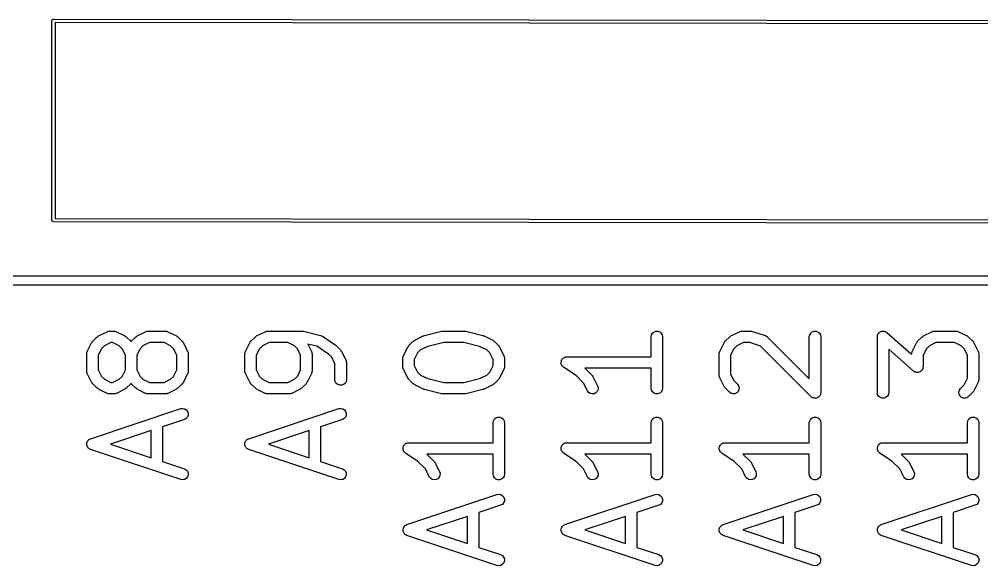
# Model space of a CAD drawing. Extents: x 98 to 199, y -139 to -72.
# Drawn here: x 169.46 to 184.92, y -136.24 to -127.47 of the extents above; entities that cross this region are included whole.
import ezdxf

# ---------------------------------------------------------------- set-up
doc = ezdxf.new("R2010")
doc.units = 0
doc.header["$MEASUREMENT"] = 0
doc.layers.add('BLACK', color=7, linetype='CONTINUOUS')

msp = doc.modelspace()

# ---------------------------------------------------------------- linework, layer by layer
at = {"layer": 'BLACK', "linetype": 'CONTINUOUS'}
for p, q in [((169.982, -127.484), (169.983, -127.482)), ((169.982, -127.486), (169.982, -127.484)), ((169.982, -127.489), (169.982, -127.486)), ((169.982, -127.491), (169.982, -127.489)), ((169.982, -127.489), (169.982, -127.489)), ((169.982, -127.495), (169.982, -127.491)), ((169.982, -130.692), (169.982, -127.495)), ((169.982, -127.495), (169.982, -127.495)), ((169.983, -127.482), (169.984, -127.48)), ((169.984, -127.48), (169.985, -127.478)), ((169.985, -127.478), (169.986, -127.476)), ((169.986, -127.476), (169.987, -127.474)), ((169.987, -127.474), (169.989, -127.473)), ((169.989, -127.473), (169.99, -127.471)), ((169.99, -127.471), (169.992, -127.47)), ((169.992, -127.47), (169.994, -127.469)), ((169.994, -127.469), (169.996, -127.468)), ((169.996, -127.468), (169.998, -127.467)), ((169.998, -127.467), (170, -127.467)), ((170, -127.467), (170.002, -127.466)), ((170.002, -127.466), (170.005, -127.466)), ((170.005, -127.466), (170.005, -127.466)), ((170.005, -127.466), (170.007, -127.466)), ((170.007, -127.466), (170.011, -127.466)), ((170.011, -127.466), (170.011, -127.466)), ((170.011, -127.466), (190.548, -127.496)), ((190.522, -127.546), (170.032, -127.516)), ((170.032, -127.516), (170.032, -130.666)), ((169.982, -130.695), (169.982, -130.692)), ((169.982, -130.697), (169.982, -130.695)), ((169.983, -130.699), (169.982, -130.697)), ((169.984, -130.701), (169.983, -130.699)), ((169.985, -130.703), (169.984, -130.701)), ((169.986, -130.705), (169.985, -130.703)), ((169.987, -130.707), (169.986, -130.705)), ((169.989, -130.709), (169.987, -130.707)), ((169.99, -130.71), (169.989, -130.709)), ((169.992, -130.711), (169.99, -130.71)), ((169.994, -130.713), (169.992, -130.711)), ((169.996, -130.714), (169.994, -130.713)), ((169.998, -130.715), (169.996, -130.714)), ((170, -130.715), (169.998, -130.715)), ((170.002, -130.716), (170, -130.715)), ((170.007, -130.716), (170.002, -130.716)), ((190.542, -130.746), (170.007, -130.716)), ((170.032, -130.666), (190.522, -130.696)), ((98.7333, -131.586), (195.783, -131.586)), ((195.793, -131.736), (98.7201, -131.736)), ((170.729, -132.551), (170.867, -132.482)), ((170.867, -132.482), (170.872, -132.48)), ((170.872, -132.48), (170.876, -132.478)), ((170.876, -132.478), (170.887, -132.476)), ((170.887, -132.476), (170.897, -132.473)), ((170.897, -132.473), (170.903, -132.473)), ((170.903, -132.473), (170.908, -132.472)), ((170.908, -132.472), (170.977, -132.472)), ((170.977, -132.472), (170.982, -132.473)), ((170.982, -132.473), (170.987, -132.473)), ((170.987, -132.473), (170.997, -132.476)), ((170.997, -132.476), (171.008, -132.478)), ((171.008, -132.478), (171.013, -132.48)), ((171.013, -132.48), (171.018, -132.482)), ((171.018, -132.482), (171.155, -132.551)), ((171.349, -132.551), (171.487, -132.482)), ((171.487, -132.482), (171.492, -132.48)), ((171.492, -132.48), (171.497, -132.478)), ((171.497, -132.478), (171.507, -132.476)), ((171.507, -132.476), (171.518, -132.473)), ((171.518, -132.473), (171.523, -132.473)), ((171.523, -132.473), (171.528, -132.472)), ((171.528, -132.472), (171.804, -132.472)), ((171.804, -132.472), (171.809, -132.473)), ((171.809, -132.473), (171.814, -132.473)), ((171.814, -132.473), (171.825, -132.476)), ((171.825, -132.476), (171.835, -132.478)), ((171.835, -132.478), (171.84, -132.48)), ((171.84, -132.48), (171.845, -132.482)), ((171.845, -132.482), (171.983, -132.551)), ((173.269, -132.551), (173.407, -132.482)), ((173.407, -132.482), (173.412, -132.48)), ((173.412, -132.48), (173.416, -132.478)), ((173.416, -132.478), (173.427, -132.476)), ((173.427, -132.476), (173.437, -132.473)), ((173.437, -132.473), (173.443, -132.473)), ((173.443, -132.473), (173.448, -132.472)), ((173.448, -132.472), (173.999, -132.472)), ((173.999, -132.472), (174.01, -132.474)), ((174.01, -132.474), (174.021, -132.475)), ((174.021, -132.475), (174.297, -132.544)), ((175.966, -132.544), (176.241, -132.475)), ((176.241, -132.475), (176.252, -132.474)), ((176.252, -132.474), (176.263, -132.472)), ((176.263, -132.472), (176.608, -132.472)), ((176.608, -132.472), (176.619, -132.474)), ((176.619, -132.474), (176.63, -132.475)), ((176.63, -132.475), (176.906, -132.544)), ((179.63, -132.505), (179.654, -132.484)), ((179.654, -132.484), (179.684, -132.473)), ((179.684, -132.473), (179.716, -132.473)), ((179.716, -132.473), (179.745, -132.484)), ((179.745, -132.484), (179.77, -132.505)), ((180.889, -132.551), (181.027, -132.482)), ((181.027, -132.482), (181.032, -132.48)), ((181.032, -132.48), (181.036, -132.478)), ((181.036, -132.478), (181.047, -132.476)), ((181.047, -132.476), (181.057, -132.473)), ((181.057, -132.473), (181.063, -132.473)), ((181.063, -132.473), (181.068, -132.472)), ((181.068, -132.472), (181.206, -132.472)), ((181.206, -132.472), (181.22, -132.475)), ((181.22, -132.475), (181.235, -132.477)), ((181.235, -132.477), (181.441, -132.546)), ((182.17, -132.505), (182.194, -132.484)), ((182.194, -132.484), (182.224, -132.473)), ((182.224, -132.473), (182.256, -132.473)), ((182.256, -132.473), (182.285, -132.484)), ((182.285, -132.484), (182.31, -132.505)), ((183.262, -132.505), (183.269, -132.499)), ((183.269, -132.499), (183.275, -132.492)), ((183.275, -132.492), (183.281, -132.489)), ((183.281, -132.489), (183.286, -132.484)), ((183.286, -132.484), (183.295, -132.481)), ((183.295, -132.481), (183.302, -132.477)), ((183.302, -132.477), (183.309, -132.476)), ((183.309, -132.476), (183.316, -132.473)), ((183.316, -132.473), (183.325, -132.473)), ((183.325, -132.473), (183.334, -132.472)), ((183.334, -132.472), (183.341, -132.473)), ((183.341, -132.473), (183.348, -132.473)), ((183.348, -132.473), (183.356, -132.476)), ((183.356, -132.476), (183.365, -132.478)), ((183.365, -132.478), (183.371, -132.482)), ((183.371, -132.482), (183.378, -132.484)), ((183.378, -132.484), (183.385, -132.49)), ((183.385, -132.49), (183.392, -132.495)), ((183.392, -132.495), (183.792, -132.845)), ((183.98, -132.551), (184.118, -132.482)), ((184.118, -132.482), (184.123, -132.48)), ((184.123, -132.48), (184.128, -132.478)), ((184.128, -132.478), (184.139, -132.476)), ((184.139, -132.476), (184.149, -132.473)), ((184.149, -132.473), (184.154, -132.473)), ((184.154, -132.473), (184.159, -132.472)), ((184.159, -132.472), (184.504, -132.472)), ((184.504, -132.472), (184.509, -132.473)), ((184.509, -132.473), (184.514, -132.473)), ((184.514, -132.473), (184.525, -132.476)), ((184.525, -132.476), (184.535, -132.478)), ((184.535, -132.478), (184.54, -132.48)), ((184.54, -132.48), (184.545, -132.482)), ((184.545, -132.482), (184.683, -132.551)), ((170.619, -132.66), (170.628, -132.649)), ((170.628, -132.649), (170.636, -132.637)), ((170.636, -132.637), (170.705, -132.568)), ((170.705, -132.568), (170.717, -132.559)), ((170.717, -132.559), (170.729, -132.551)), ((170.929, -132.655), (170.824, -132.708)), ((170.955, -132.655), (170.929, -132.655)), ((171.06, -132.708), (170.955, -132.655)), ((171.155, -132.551), (171.167, -132.559)), ((171.167, -132.559), (171.179, -132.568)), ((171.179, -132.568), (171.248, -132.637)), ((171.248, -132.637), (171.252, -132.643)), ((171.252, -132.643), (171.257, -132.637)), ((171.257, -132.637), (171.326, -132.568)), ((171.326, -132.568), (171.338, -132.559)), ((171.338, -132.559), (171.349, -132.551)), ((171.55, -132.655), (171.444, -132.708)), ((171.782, -132.655), (171.55, -132.655)), ((171.888, -132.708), (171.782, -132.655)), ((171.983, -132.551), (171.995, -132.559)), ((171.995, -132.559), (172.007, -132.568)), ((172.007, -132.568), (172.075, -132.637)), ((172.075, -132.637), (172.084, -132.649)), ((172.084, -132.649), (172.093, -132.66)), ((173.159, -132.66), (173.168, -132.649)), ((173.168, -132.649), (173.176, -132.637)), ((173.176, -132.637), (173.245, -132.568)), ((173.245, -132.568), (173.257, -132.559)), ((173.257, -132.559), (173.269, -132.551)), ((173.469, -132.655), (173.364, -132.708)), ((173.771, -132.655), (173.469, -132.655)), ((173.876, -132.708), (173.771, -132.655)), ((174.297, -132.544), (174.311, -132.55)), ((174.311, -132.55), (174.326, -132.556)), ((174.326, -132.556), (174.533, -132.694)), ((175.716, -132.706), (175.785, -132.637)), ((175.785, -132.637), (175.797, -132.628)), ((175.797, -132.628), (175.809, -132.62)), ((175.809, -132.62), (175.947, -132.551)), ((175.947, -132.551), (175.956, -132.548)), ((175.956, -132.548), (175.966, -132.544)), ((176.275, -132.655), (176.02, -132.719)), ((176.597, -132.655), (176.275, -132.655)), ((176.852, -132.719), (176.597, -132.655)), ((176.906, -132.544), (176.915, -132.548)), ((176.915, -132.548), (176.925, -132.551)), ((176.925, -132.551), (177.063, -132.62)), ((177.063, -132.62), (177.075, -132.628)), ((177.075, -132.628), (177.087, -132.637)), ((177.087, -132.637), (177.155, -132.706)), ((179.608, -132.563), (179.614, -132.532)), ((179.608, -132.886), (179.608, -132.563)), ((179.614, -132.532), (179.63, -132.505)), ((179.77, -132.505), (179.786, -132.532)), ((179.786, -132.532), (179.791, -132.563)), ((179.791, -132.563), (179.791, -133.391)), ((180.779, -132.66), (180.788, -132.649)), ((180.788, -132.649), (180.796, -132.637)), ((180.796, -132.637), (180.865, -132.568)), ((180.865, -132.568), (180.877, -132.559)), ((180.877, -132.559), (180.889, -132.551)), ((181.089, -132.655), (180.984, -132.708)), ((181.191, -132.655), (181.089, -132.655)), ((181.363, -132.712), (181.191, -132.655)), ((181.441, -132.546), (181.446, -132.548)), ((181.446, -132.548), (181.451, -132.55)), ((181.451, -132.55), (181.46, -132.556)), ((181.46, -132.556), (181.469, -132.561)), ((181.469, -132.561), (181.473, -132.565)), ((181.473, -132.565), (181.477, -132.568)), ((181.477, -132.568), (182.148, -133.239)), ((182.148, -132.563), (182.154, -132.532)), ((182.148, -133.239), (182.148, -132.563)), ((182.154, -132.532), (182.17, -132.505)), ((182.31, -132.505), (182.326, -132.532)), ((182.326, -132.532), (182.331, -132.563)), ((182.331, -132.563), (182.331, -133.46)), ((183.241, -132.563), (183.242, -132.555)), ((183.241, -133.46), (183.241, -132.563)), ((183.242, -132.546), (183.245, -132.539)), ((183.242, -132.555), (183.242, -132.546)), ((183.245, -132.539), (183.246, -132.532)), ((183.246, -132.532), (183.25, -132.524)), ((183.25, -132.524), (183.254, -132.516)), ((183.254, -132.516), (183.258, -132.511)), ((183.258, -132.511), (183.262, -132.505)), ((183.871, -132.66), (183.879, -132.649)), ((183.879, -132.649), (183.888, -132.637)), ((183.888, -132.637), (183.957, -132.568)), ((183.957, -132.568), (183.969, -132.559)), ((183.969, -132.559), (183.98, -132.551)), ((184.181, -132.655), (184.076, -132.708)), ((184.482, -132.655), (184.181, -132.655)), ((184.588, -132.708), (184.482, -132.655)), ((184.683, -132.551), (184.695, -132.559)), ((184.695, -132.559), (184.707, -132.568)), ((184.707, -132.568), (184.775, -132.637)), ((184.775, -132.637), (184.784, -132.649)), ((184.784, -132.649), (184.793, -132.66)), ((170.544, -132.818), (170.546, -132.808)), ((170.546, -132.808), (170.549, -132.803)), ((170.549, -132.803), (170.55, -132.798)), ((170.55, -132.798), (170.619, -132.66)), ((170.776, -132.755), (170.723, -132.861)), ((170.824, -132.708), (170.776, -132.755)), ((171.108, -132.755), (171.06, -132.708)), ((171.161, -132.861), (171.108, -132.755)), ((171.397, -132.755), (171.344, -132.861)), ((171.444, -132.708), (171.397, -132.755)), ((171.936, -132.755), (171.888, -132.708)), ((171.988, -132.861), (171.936, -132.755)), ((172.093, -132.66), (172.162, -132.798)), ((172.162, -132.798), (172.163, -132.803)), ((172.163, -132.803), (172.166, -132.808)), ((172.166, -132.808), (172.168, -132.818)), ((173.084, -132.818), (173.086, -132.808)), ((173.086, -132.808), (173.089, -132.803)), ((173.089, -132.803), (173.09, -132.798)), ((173.09, -132.798), (173.159, -132.66)), ((173.316, -132.755), (173.263, -132.861)), ((173.364, -132.708), (173.316, -132.755)), ((173.924, -132.755), (173.876, -132.708)), ((173.977, -132.861), (173.924, -132.755)), ((174.237, -132.717), (174.091, -132.681)), ((174.091, -132.681), (174.15, -132.798)), ((174.15, -132.798), (174.152, -132.803)), ((174.152, -132.803), (174.154, -132.808)), ((174.154, -132.808), (174.156, -132.818)), ((174.424, -132.841), (174.237, -132.717)), ((174.533, -132.694), (174.539, -132.7)), ((174.539, -132.7), (174.547, -132.706)), ((174.547, -132.706), (174.615, -132.775)), ((174.615, -132.775), (174.624, -132.787)), ((174.624, -132.787), (174.633, -132.798)), ((174.633, -132.798), (174.702, -132.936)), ((175.63, -132.867), (175.699, -132.729)), ((175.699, -132.729), (175.708, -132.718)), ((175.708, -132.718), (175.716, -132.706)), ((175.904, -132.776), (175.856, -132.824)), ((176.02, -132.719), (175.904, -132.776)), ((176.968, -132.776), (176.852, -132.719)), ((177.016, -132.824), (176.968, -132.776)), ((177.155, -132.706), (177.164, -132.718)), ((177.164, -132.718), (177.173, -132.729)), ((177.173, -132.729), (177.242, -132.867)), ((180.704, -132.818), (180.706, -132.808)), ((180.706, -132.808), (180.709, -132.803)), ((180.709, -132.803), (180.71, -132.798)), ((180.71, -132.798), (180.779, -132.66)), ((180.936, -132.755), (180.883, -132.861)), ((180.984, -132.708), (180.936, -132.755)), ((182.175, -133.524), (181.363, -132.712)), ((183.823, -133.115), (183.423, -132.765)), ((183.423, -132.765), (183.423, -133.46)), ((183.796, -132.818), (183.798, -132.808)), ((183.798, -132.808), (183.8, -132.803)), ((183.8, -132.803), (183.802, -132.798)), ((183.802, -132.798), (183.871, -132.66)), ((184.028, -132.755), (183.975, -132.861)), ((184.076, -132.708), (184.028, -132.755)), ((184.636, -132.755), (184.588, -132.708)), ((184.688, -132.861), (184.636, -132.755)), ((184.793, -132.66), (184.862, -132.798)), ((184.862, -132.798), (184.863, -132.803)), ((184.863, -132.803), (184.866, -132.808)), ((184.866, -132.808), (184.868, -132.818)), ((170.541, -132.829), (170.544, -132.818)), ((170.541, -132.834), (170.541, -132.829)), ((170.541, -132.839), (170.541, -132.834)), ((170.541, -133.115), (170.541, -132.839)), ((170.723, -132.861), (170.723, -133.093)), ((171.161, -133.093), (171.161, -132.861)), ((171.344, -132.861), (171.344, -133.093)), ((171.988, -133.093), (171.988, -132.861)), ((172.168, -132.818), (172.171, -132.829)), ((172.171, -132.829), (172.17, -132.834)), ((172.17, -132.834), (172.171, -132.839)), ((172.171, -132.839), (172.171, -133.115)), ((173.081, -132.829), (173.084, -132.818)), ((173.081, -132.834), (173.081, -132.829)), ((173.081, -132.839), (173.081, -132.834)), ((173.081, -133.115), (173.081, -132.839)), ((173.263, -132.861), (173.263, -133.093)), ((173.977, -133.093), (173.977, -132.861)), ((174.156, -132.818), (174.159, -132.829)), ((174.159, -132.829), (174.159, -132.834)), ((174.159, -132.834), (174.16, -132.839)), ((174.16, -132.839), (174.16, -133.115)), ((174.476, -132.893), (174.424, -132.841)), ((174.528, -132.999), (174.476, -132.893)), ((174.702, -132.936), (174.703, -132.941)), ((174.703, -132.941), (174.706, -132.946)), ((174.706, -132.946), (174.708, -132.956)), ((174.708, -132.956), (174.711, -132.967)), ((174.711, -132.967), (174.71, -132.972)), ((175.621, -132.898), (175.624, -132.887)), ((175.621, -132.903), (175.621, -132.898)), ((175.621, -132.908), (175.621, -132.903)), ((175.621, -133.046), (175.621, -132.908)), ((175.624, -132.887), (175.626, -132.877)), ((175.626, -132.877), (175.629, -132.872)), ((175.629, -132.872), (175.63, -132.867)), ((175.856, -132.824), (175.803, -132.93)), ((175.803, -132.93), (175.803, -133.024)), ((177.068, -132.93), (177.016, -132.824)), ((177.068, -133.024), (177.068, -132.93)), ((177.242, -132.867), (177.243, -132.872)), ((177.243, -132.872), (177.246, -132.877)), ((177.246, -132.877), (177.248, -132.887)), ((177.248, -132.887), (177.251, -132.898)), ((177.251, -132.898), (177.25, -132.903)), ((177.25, -132.903), (177.251, -132.908)), ((177.251, -132.908), (177.251, -133.046)), ((178.161, -132.971), (178.162, -132.966)), ((178.162, -132.961), (178.166, -132.951)), ((178.162, -132.966), (178.162, -132.961)), ((178.166, -132.951), (178.168, -132.94)), ((178.168, -132.94), (178.171, -132.936)), ((178.171, -132.936), (178.173, -132.931)), ((178.173, -132.931), (178.18, -132.923)), ((178.18, -132.923), (178.186, -132.914)), ((178.186, -132.914), (178.19, -132.911)), ((178.19, -132.911), (178.193, -132.907)), ((178.193, -132.907), (178.203, -132.902)), ((178.203, -132.902), (178.211, -132.895)), ((178.211, -132.895), (178.216, -132.894)), ((178.216, -132.894), (178.221, -132.891)), ((178.221, -132.891), (178.231, -132.889)), ((178.231, -132.889), (178.242, -132.886)), ((178.242, -132.886), (178.247, -132.887)), ((178.247, -132.887), (178.252, -132.886)), ((178.252, -132.886), (179.608, -132.886)), ((180.701, -132.829), (180.704, -132.818)), ((180.701, -132.834), (180.701, -132.829)), ((180.701, -132.839), (180.701, -132.834)), ((180.701, -133.184), (180.701, -132.839)), ((180.883, -132.861), (180.883, -133.162)), ((183.792, -132.839), (183.793, -132.834)), ((183.792, -132.845), (183.792, -132.839)), ((183.793, -132.829), (183.796, -132.818)), ((183.793, -132.834), (183.793, -132.829)), ((183.975, -132.861), (183.975, -133.046)), ((184.688, -133.231), (184.688, -132.861)), ((184.868, -132.818), (184.871, -132.829)), ((184.871, -132.829), (184.87, -132.834)), ((184.87, -132.834), (184.871, -132.839)), ((184.871, -132.839), (184.871, -133.253)), ((170.541, -133.12), (170.541, -133.115)), ((170.541, -133.125), (170.541, -133.12)), ((170.723, -133.093), (170.776, -133.199)), ((171.108, -133.199), (171.161, -133.093)), ((171.344, -133.093), (171.397, -133.199)), ((171.936, -133.199), (171.988, -133.093)), ((172.171, -133.115), (172.17, -133.12)), ((172.17, -133.12), (172.171, -133.125)), ((173.081, -133.12), (173.081, -133.115)), ((173.081, -133.125), (173.081, -133.12)), ((173.263, -133.093), (173.316, -133.199)), ((173.924, -133.199), (173.977, -133.093)), ((174.16, -133.115), (174.159, -133.12)), ((174.159, -133.12), (174.159, -133.125)), ((174.528, -133.253), (174.528, -132.999)), ((174.71, -132.972), (174.711, -132.977)), ((174.711, -132.977), (174.711, -133.253)), ((175.621, -133.051), (175.621, -133.046)), ((175.621, -133.056), (175.621, -133.051)), ((175.624, -133.067), (175.621, -133.056)), ((175.626, -133.077), (175.624, -133.067)), ((175.629, -133.082), (175.626, -133.077)), ((175.63, -133.087), (175.629, -133.082)), ((175.699, -133.225), (175.63, -133.087)), ((175.803, -133.024), (175.856, -133.13)), ((177.016, -133.13), (177.068, -133.024)), ((177.242, -133.087), (177.173, -133.225)), ((177.243, -133.082), (177.242, -133.087)), ((177.246, -133.077), (177.243, -133.082)), ((177.248, -133.067), (177.246, -133.077)), ((177.251, -133.056), (177.248, -133.067)), ((177.251, -133.046), (177.25, -133.051)), ((177.25, -133.051), (177.251, -133.056)), ((178.162, -132.982), (178.161, -132.971)), ((178.162, -132.993), (178.162, -132.982)), ((178.164, -132.998), (178.162, -132.993)), ((178.164, -133.003), (178.164, -132.998)), ((178.169, -133.013), (178.164, -133.003)), ((178.173, -133.023), (178.169, -133.013)), ((178.176, -133.027), (178.173, -133.023)), ((178.178, -133.031), (178.176, -133.027)), ((178.186, -133.039), (178.178, -133.031)), ((178.193, -133.047), (178.186, -133.039)), ((178.198, -133.05), (178.193, -133.047)), ((178.201, -133.053), (178.198, -133.05)), ((178.401, -133.186), (178.201, -133.053)), ((179.608, -133.069), (178.542, -133.069)), ((178.542, -133.069), (178.661, -133.188)), ((179.608, -133.391), (179.608, -133.069)), ((183.831, -133.119), (183.823, -133.115)), ((183.838, -133.125), (183.831, -133.119)), ((183.935, -133.121), (183.929, -133.125)), ((183.941, -133.117), (183.935, -133.121)), ((183.947, -133.111), (183.941, -133.117)), ((183.954, -133.105), (183.947, -133.111)), ((183.957, -133.099), (183.954, -133.105)), ((183.962, -133.093), (183.957, -133.099)), ((183.965, -133.085), (183.962, -133.093)), ((183.969, -133.077), (183.965, -133.085)), ((183.971, -133.07), (183.969, -133.077)), ((183.973, -133.064), (183.971, -133.07)), ((183.975, -133.046), (183.973, -133.055)), ((183.973, -133.055), (183.973, -133.064)), ((170.544, -133.136), (170.541, -133.125)), ((170.546, -133.146), (170.544, -133.136)), ((170.549, -133.151), (170.546, -133.146)), ((170.55, -133.156), (170.549, -133.151)), ((170.619, -133.294), (170.55, -133.156)), ((170.776, -133.199), (170.824, -133.247)), ((170.824, -133.247), (170.929, -133.299)), ((170.955, -133.299), (171.06, -133.247)), ((171.06, -133.247), (171.108, -133.199)), ((171.397, -133.199), (171.444, -133.247)), ((171.444, -133.247), (171.55, -133.299)), ((171.782, -133.299), (171.888, -133.247)), ((171.888, -133.247), (171.936, -133.199)), ((172.162, -133.156), (172.093, -133.294)), ((172.163, -133.151), (172.162, -133.156)), ((172.166, -133.146), (172.163, -133.151)), ((172.168, -133.136), (172.166, -133.146)), ((172.171, -133.125), (172.168, -133.136)), ((173.084, -133.136), (173.081, -133.125)), ((173.086, -133.146), (173.084, -133.136)), ((173.089, -133.151), (173.086, -133.146)), ((173.09, -133.156), (173.089, -133.151)), ((173.159, -133.294), (173.09, -133.156)), ((173.316, -133.199), (173.364, -133.247)), ((173.364, -133.247), (173.469, -133.299)), ((173.771, -133.299), (173.876, -133.247)), ((173.876, -133.247), (173.924, -133.199)), ((174.15, -133.156), (174.081, -133.294)), ((174.152, -133.151), (174.15, -133.156)), ((174.154, -133.146), (174.152, -133.151)), ((174.156, -133.136), (174.154, -133.146)), ((174.159, -133.125), (174.156, -133.136)), ((174.534, -133.284), (174.528, -133.253)), ((174.711, -133.253), (174.706, -133.284)), ((175.708, -133.237), (175.699, -133.225)), ((175.716, -133.249), (175.708, -133.237)), ((175.785, -133.318), (175.716, -133.249)), ((175.856, -133.13), (175.904, -133.178)), ((175.904, -133.178), (176.02, -133.236)), ((176.02, -133.236), (176.275, -133.299)), ((176.597, -133.299), (176.852, -133.236)), ((176.852, -133.236), (176.968, -133.178)), ((176.968, -133.178), (177.016, -133.13)), ((177.155, -133.249), (177.087, -133.318)), ((177.164, -133.237), (177.155, -133.249)), ((177.173, -133.225), (177.164, -133.237)), ((178.522, -133.307), (178.401, -133.186)), ((178.661, -133.188), (178.67, -133.2)), ((178.67, -133.2), (178.678, -133.212)), ((178.678, -133.212), (178.747, -133.35)), ((180.701, -133.189), (180.701, -133.184)), ((180.701, -133.194), (180.701, -133.189)), ((180.704, -133.205), (180.701, -133.194)), ((180.706, -133.215), (180.704, -133.205)), ((180.709, -133.22), (180.706, -133.215)), ((180.71, -133.225), (180.709, -133.22)), ((180.779, -133.363), (180.71, -133.225)), ((180.883, -133.162), (180.936, -133.268)), ((180.936, -133.268), (180.994, -133.326)), ((183.844, -133.128), (183.838, -133.125)), ((183.85, -133.131), (183.844, -133.128)), ((183.859, -133.133), (183.85, -133.131)), ((183.868, -133.136), (183.859, -133.133)), ((183.875, -133.136), (183.868, -133.136)), ((183.882, -133.137), (183.875, -133.136)), ((183.89, -133.136), (183.882, -133.137)), ((183.899, -133.136), (183.89, -133.136)), ((183.906, -133.134), (183.899, -133.136)), ((183.913, -133.133), (183.906, -133.134)), ((183.921, -133.128), (183.913, -133.133)), ((183.929, -133.125), (183.921, -133.128)), ((184.636, -133.337), (184.688, -133.231)), ((184.868, -133.274), (184.866, -133.284)), ((184.871, -133.263), (184.868, -133.274)), ((184.871, -133.253), (184.87, -133.258)), ((184.87, -133.258), (184.871, -133.263)), ((170.628, -133.306), (170.619, -133.294)), ((170.636, -133.318), (170.628, -133.306)), ((170.705, -133.386), (170.636, -133.318)), ((170.717, -133.395), (170.705, -133.386)), ((170.729, -133.404), (170.717, -133.395)), ((170.867, -133.473), (170.729, -133.404)), ((170.929, -133.299), (170.955, -133.299)), ((171.155, -133.404), (171.018, -133.473)), ((171.167, -133.395), (171.155, -133.404)), ((171.179, -133.386), (171.167, -133.395)), ((171.248, -133.318), (171.179, -133.386)), ((171.252, -133.311), (171.248, -133.318)), ((171.257, -133.318), (171.252, -133.311)), ((171.326, -133.386), (171.257, -133.318)), ((171.338, -133.395), (171.326, -133.386)), ((171.349, -133.404), (171.338, -133.395)), ((171.487, -133.473), (171.349, -133.404)), ((171.55, -133.299), (171.782, -133.299)), ((171.983, -133.404), (171.845, -133.473)), ((171.995, -133.395), (171.983, -133.404)), ((172.007, -133.386), (171.995, -133.395)), ((172.075, -133.318), (172.007, -133.386)), ((172.084, -133.306), (172.075, -133.318)), ((172.093, -133.294), (172.084, -133.306)), ((173.168, -133.306), (173.159, -133.294)), ((173.176, -133.318), (173.168, -133.306)), ((173.245, -133.386), (173.176, -133.318)), ((173.257, -133.395), (173.245, -133.386)), ((173.269, -133.404), (173.257, -133.395)), ((173.407, -133.473), (173.269, -133.404)), ((173.469, -133.299), (173.771, -133.299)), ((173.971, -133.404), (173.833, -133.473)), ((173.983, -133.395), (173.971, -133.404)), ((173.995, -133.386), (173.983, -133.395)), ((174.064, -133.318), (173.995, -133.386)), ((174.072, -133.306), (174.064, -133.318)), ((174.081, -133.294), (174.072, -133.306)), ((174.55, -133.312), (174.534, -133.284)), ((174.574, -133.332), (174.55, -133.312)), ((174.604, -133.343), (174.574, -133.332)), ((174.636, -133.343), (174.604, -133.343)), ((174.665, -133.332), (174.636, -133.343)), ((174.69, -133.312), (174.665, -133.332)), ((174.706, -133.284), (174.69, -133.312)), ((175.797, -133.326), (175.785, -133.318)), ((175.809, -133.335), (175.797, -133.326)), ((175.947, -133.404), (175.809, -133.335)), ((175.956, -133.406), (175.947, -133.404)), ((175.966, -133.411), (175.956, -133.406)), ((176.241, -133.479), (175.966, -133.411)), ((176.275, -133.299), (176.597, -133.299)), ((176.906, -133.411), (176.63, -133.479)), ((176.915, -133.406), (176.906, -133.411)), ((176.925, -133.404), (176.915, -133.406)), ((177.063, -133.335), (176.925, -133.404)), ((177.075, -133.326), (177.063, -133.335)), ((177.087, -133.318), (177.075, -133.326)), ((178.584, -133.432), (178.522, -133.307)), ((178.755, -133.412), (178.742, -133.441)), ((178.747, -133.35), (178.756, -133.38)), ((178.756, -133.38), (178.755, -133.412)), ((179.614, -133.422), (179.608, -133.391)), ((179.63, -133.45), (179.614, -133.422)), ((179.786, -133.422), (179.77, -133.45)), ((179.791, -133.391), (179.786, -133.422)), ((180.788, -133.374), (180.779, -133.363)), ((180.796, -133.386), (180.788, -133.374)), ((180.865, -133.455), (180.796, -133.386)), ((180.994, -133.326), (181.013, -133.352)), ((181.018, -133.414), (181.005, -133.443)), ((181.013, -133.352), (181.021, -133.383)), ((181.021, -133.383), (181.018, -133.414)), ((184.551, -133.452), (184.559, -133.421)), ((184.559, -133.421), (184.577, -133.395)), ((184.577, -133.395), (184.636, -133.337)), ((184.862, -133.294), (184.793, -133.432)), ((184.863, -133.289), (184.862, -133.294)), ((184.866, -133.284), (184.863, -133.289)), ((170.872, -133.474), (170.867, -133.473)), ((170.876, -133.477), (170.872, -133.474)), ((170.887, -133.479), (170.876, -133.477)), ((170.897, -133.482), (170.887, -133.479)), ((170.903, -133.481), (170.897, -133.482)), ((170.908, -133.482), (170.903, -133.481)), ((170.977, -133.482), (170.908, -133.482)), ((170.982, -133.481), (170.977, -133.482)), ((170.987, -133.482), (170.982, -133.481)), ((170.997, -133.479), (170.987, -133.482)), ((171.008, -133.477), (170.997, -133.479)), ((171.013, -133.474), (171.008, -133.477)), ((171.018, -133.473), (171.013, -133.474)), ((171.492, -133.474), (171.487, -133.473)), ((171.497, -133.477), (171.492, -133.474)), ((171.507, -133.479), (171.497, -133.477)), ((171.518, -133.482), (171.507, -133.479)), ((171.523, -133.481), (171.518, -133.482)), ((171.528, -133.482), (171.523, -133.481)), ((171.804, -133.482), (171.528, -133.482)), ((171.809, -133.481), (171.804, -133.482)), ((171.814, -133.482), (171.809, -133.481)), ((171.825, -133.479), (171.814, -133.482)), ((171.835, -133.477), (171.825, -133.479)), ((171.84, -133.474), (171.835, -133.477)), ((171.845, -133.473), (171.84, -133.474)), ((173.412, -133.474), (173.407, -133.473)), ((173.416, -133.477), (173.412, -133.474)), ((173.427, -133.479), (173.416, -133.477)), ((173.437, -133.482), (173.427, -133.479)), ((173.443, -133.481), (173.437, -133.482)), ((173.448, -133.482), (173.443, -133.481)), ((173.792, -133.482), (173.448, -133.482)), ((173.798, -133.481), (173.792, -133.482)), ((173.803, -133.482), (173.798, -133.481)), ((173.813, -133.479), (173.803, -133.482)), ((173.824, -133.477), (173.813, -133.479)), ((173.828, -133.474), (173.824, -133.477)), ((173.833, -133.473), (173.828, -133.474)), ((176.252, -133.48), (176.241, -133.479)), ((176.263, -133.482), (176.252, -133.48)), ((176.608, -133.482), (176.263, -133.482)), ((176.619, -133.48), (176.608, -133.482)), ((176.63, -133.479), (176.619, -133.48)), ((178.603, -133.457), (178.584, -133.432)), ((178.629, -133.475), (178.603, -133.457)), ((178.66, -133.482), (178.629, -133.475)), ((178.692, -133.478), (178.66, -133.482)), ((178.72, -133.464), (178.692, -133.478)), ((178.742, -133.441), (178.72, -133.464)), ((179.654, -133.47), (179.63, -133.45)), ((179.684, -133.481), (179.654, -133.47)), ((179.716, -133.481), (179.684, -133.481)), ((179.745, -133.47), (179.716, -133.481)), ((179.77, -133.45), (179.745, -133.47)), ((180.891, -133.474), (180.865, -133.455)), ((180.922, -133.482), (180.891, -133.474)), ((180.954, -133.479), (180.922, -133.482)), ((180.982, -133.466), (180.954, -133.479)), ((181.005, -133.443), (180.982, -133.466)), ((182.185, -133.531), (182.175, -133.524)), ((182.194, -133.539), (182.185, -133.531)), ((182.198, -133.54), (182.194, -133.539)), ((182.201, -133.543), (182.198, -133.54)), ((182.213, -133.546), (182.201, -133.543)), ((182.224, -133.55), (182.213, -133.546)), ((182.228, -133.55), (182.224, -133.55)), ((182.232, -133.551), (182.228, -133.55)), ((182.244, -133.55), (182.232, -133.551)), ((182.256, -133.55), (182.244, -133.55)), ((182.259, -133.548), (182.256, -133.55)), ((182.263, -133.548), (182.259, -133.548)), ((182.274, -133.543), (182.263, -133.548)), ((182.285, -133.539), (182.274, -133.543)), ((182.289, -133.536), (182.285, -133.539)), ((182.292, -133.535), (182.289, -133.536)), ((182.301, -133.526), (182.292, -133.535)), ((182.31, -133.518), (182.301, -133.526)), ((182.312, -133.515), (182.31, -133.518)), ((182.315, -133.512), (182.312, -133.515)), ((182.32, -133.501), (182.315, -133.512)), ((182.326, -133.491), (182.32, -133.501)), ((182.328, -133.483), (182.326, -133.487)), ((182.326, -133.487), (182.326, -133.491)), ((182.329, -133.471), (182.328, -133.483)), ((182.331, -133.46), (182.329, -133.471)), ((183.246, -133.491), (183.241, -133.46)), ((183.262, -133.518), (183.246, -133.491)), ((183.286, -133.539), (183.262, -133.518)), ((183.316, -133.55), (183.286, -133.539)), ((183.348, -133.55), (183.316, -133.55)), ((183.378, -133.539), (183.348, -133.55)), ((183.402, -133.518), (183.378, -133.539)), ((183.418, -133.491), (183.402, -133.518)), ((183.423, -133.46), (183.418, -133.491)), ((184.554, -133.483), (184.551, -133.452)), ((184.567, -133.512), (184.554, -133.483)), ((184.589, -133.535), (184.567, -133.512)), ((184.618, -133.548), (184.589, -133.535)), ((184.65, -133.551), (184.618, -133.548)), ((184.681, -133.543), (184.65, -133.551)), ((184.707, -133.524), (184.681, -133.543)), ((184.775, -133.455), (184.707, -133.524)), ((184.784, -133.443), (184.775, -133.455)), ((184.793, -133.432), (184.784, -133.443)), ((170.603, -134.2), (172.051, -133.718)), ((172.051, -133.718), (172.082, -133.713)), ((172.082, -133.713), (172.113, -133.719)), ((172.113, -133.719), (172.14, -133.736)), ((172.14, -133.736), (172.16, -133.761)), ((173.143, -134.2), (174.591, -133.718)), ((174.591, -133.718), (174.622, -133.713)), ((174.622, -133.713), (174.653, -133.719)), ((174.653, -133.719), (174.68, -133.736)), ((174.68, -133.736), (174.7, -133.761)), ((172.109, -133.891), (171.758, -134.008)), ((172.137, -133.876), (172.109, -133.891)), ((172.158, -133.852), (172.137, -133.876)), ((172.169, -133.823), (172.158, -133.852)), ((172.16, -133.761), (172.17, -133.791)), ((172.17, -133.791), (172.169, -133.823)), ((174.649, -133.891), (174.298, -134.008)), ((174.677, -133.876), (174.649, -133.891)), ((174.698, -133.852), (174.677, -133.876)), ((174.709, -133.823), (174.698, -133.852)), ((174.7, -133.761), (174.71, -133.791)), ((174.71, -133.791), (174.709, -133.823)), ((177.074, -133.911), (177.09, -133.884)), ((177.09, -133.884), (177.114, -133.863)), ((177.114, -133.863), (177.144, -133.852)), ((177.144, -133.852), (177.176, -133.852)), ((177.176, -133.852), (177.205, -133.863)), ((177.205, -133.863), (177.23, -133.884)), ((177.23, -133.884), (177.246, -133.911)), ((179.614, -133.911), (179.63, -133.884)), ((179.63, -133.884), (179.654, -133.863)), ((179.654, -133.863), (179.684, -133.852)), ((179.684, -133.852), (179.716, -133.852)), ((179.716, -133.852), (179.745, -133.863)), ((179.745, -133.863), (179.77, -133.884)), ((179.77, -133.884), (179.786, -133.911)), ((182.154, -133.911), (182.17, -133.884)), ((182.17, -133.884), (182.194, -133.863)), ((182.194, -133.863), (182.224, -133.852)), ((182.224, -133.852), (182.256, -133.852)), ((182.256, -133.852), (182.285, -133.863)), ((182.285, -133.863), (182.31, -133.884)), ((182.31, -133.884), (182.326, -133.911)), ((184.694, -133.911), (184.71, -133.884)), ((184.71, -133.884), (184.734, -133.863)), ((184.734, -133.863), (184.764, -133.852)), ((184.764, -133.852), (184.796, -133.852)), ((184.796, -133.852), (184.825, -133.863)), ((184.825, -133.863), (184.85, -133.884)), ((184.85, -133.884), (184.866, -133.911)), ((171.758, -134.008), (171.758, -134.566)), ((174.298, -134.008), (174.298, -134.566)), ((177.068, -133.942), (177.074, -133.911)), ((177.068, -134.265), (177.068, -133.942)), ((177.246, -133.911), (177.251, -133.942)), ((177.251, -133.942), (177.251, -134.77)), ((179.608, -133.942), (179.614, -133.911)), ((179.608, -134.265), (179.608, -133.942)), ((179.786, -133.911), (179.791, -133.942)), ((179.791, -133.942), (179.791, -134.77)), ((182.148, -133.942), (182.154, -133.911)), ((182.148, -134.265), (182.148, -133.942)), ((182.326, -133.911), (182.331, -133.942)), ((182.331, -133.942), (182.331, -134.77)), ((184.688, -133.942), (184.694, -133.911)), ((184.688, -134.265), (184.688, -133.942)), ((184.866, -133.911), (184.871, -133.942)), ((184.871, -133.942), (184.871, -134.77)), ((170.587, -134.209), (170.598, -134.202)), ((170.598, -134.202), (170.601, -134.201)), ((170.601, -134.201), (170.603, -134.2)), ((171.575, -134.069), (170.921, -134.287)), ((171.575, -134.505), (171.575, -134.069)), ((173.127, -134.209), (173.138, -134.202)), ((173.138, -134.202), (173.141, -134.201)), ((173.141, -134.201), (173.143, -134.2)), ((174.115, -134.069), (173.461, -134.287)), ((174.115, -134.505), (174.115, -134.069)), ((170.542, -134.269), (170.547, -134.256)), ((170.542, -134.271), (170.542, -134.269)), ((170.542, -134.274), (170.542, -134.271)), ((170.542, -134.287), (170.542, -134.274)), ((170.542, -134.3), (170.542, -134.287)), ((170.542, -134.303), (170.542, -134.3)), ((170.542, -134.305), (170.542, -134.303)), ((170.547, -134.318), (170.542, -134.305)), ((170.547, -134.256), (170.552, -134.243)), ((170.552, -134.331), (170.547, -134.318)), ((170.552, -134.243), (170.553, -134.241)), ((170.553, -134.333), (170.552, -134.331)), ((170.553, -134.241), (170.554, -134.239)), ((170.554, -134.335), (170.553, -134.333)), ((170.554, -134.239), (170.563, -134.229)), ((170.563, -134.345), (170.554, -134.335)), ((170.563, -134.229), (170.571, -134.219)), ((170.571, -134.355), (170.563, -134.345)), ((170.571, -134.219), (170.573, -134.217)), ((170.573, -134.357), (170.571, -134.355)), ((170.573, -134.217), (170.575, -134.215)), ((170.575, -134.359), (170.573, -134.357)), ((170.575, -134.215), (170.587, -134.209)), ((170.587, -134.365), (170.575, -134.359)), ((170.921, -134.287), (171.575, -134.505)), ((173.082, -134.269), (173.087, -134.256)), ((173.082, -134.271), (173.082, -134.269)), ((173.082, -134.274), (173.082, -134.271)), ((173.082, -134.287), (173.082, -134.274)), ((173.082, -134.3), (173.082, -134.287)), ((173.082, -134.303), (173.082, -134.3)), ((173.082, -134.305), (173.082, -134.303)), ((173.087, -134.318), (173.082, -134.305)), ((173.087, -134.256), (173.092, -134.243)), ((173.092, -134.331), (173.087, -134.318)), ((173.092, -134.243), (173.093, -134.241)), ((173.093, -134.333), (173.092, -134.331)), ((173.093, -134.241), (173.094, -134.239)), ((173.094, -134.335), (173.093, -134.333)), ((173.094, -134.239), (173.103, -134.229)), ((173.103, -134.345), (173.094, -134.335)), ((173.103, -134.229), (173.111, -134.219)), ((173.111, -134.355), (173.103, -134.345)), ((173.111, -134.219), (173.113, -134.217)), ((173.113, -134.357), (173.111, -134.355)), ((173.113, -134.217), (173.115, -134.215)), ((173.115, -134.359), (173.113, -134.357)), ((173.115, -134.215), (173.127, -134.209)), ((173.127, -134.365), (173.115, -134.359)), ((173.461, -134.287), (174.115, -134.505)), ((175.621, -134.35), (175.622, -134.345)), ((175.622, -134.361), (175.621, -134.35)), ((175.622, -134.34), (175.626, -134.33)), ((175.622, -134.345), (175.622, -134.34)), ((175.626, -134.33), (175.628, -134.319)), ((175.628, -134.319), (175.631, -134.315)), ((175.631, -134.315), (175.633, -134.31)), ((175.633, -134.31), (175.64, -134.302)), ((175.64, -134.302), (175.646, -134.293)), ((175.646, -134.293), (175.65, -134.29)), ((175.65, -134.29), (175.653, -134.286)), ((175.653, -134.286), (175.663, -134.28)), ((175.663, -134.28), (175.671, -134.274)), ((175.671, -134.274), (175.676, -134.273)), ((175.676, -134.273), (175.681, -134.27)), ((175.681, -134.27), (175.691, -134.268)), ((175.691, -134.268), (175.702, -134.265)), ((175.702, -134.265), (175.707, -134.265)), ((175.707, -134.265), (175.712, -134.265)), ((175.712, -134.265), (177.068, -134.265)), ((178.161, -134.35), (178.162, -134.345)), ((178.162, -134.361), (178.161, -134.35)), ((178.162, -134.34), (178.166, -134.33)), ((178.162, -134.345), (178.162, -134.34)), ((178.166, -134.33), (178.168, -134.319)), ((178.168, -134.319), (178.171, -134.315)), ((178.171, -134.315), (178.173, -134.31)), ((178.173, -134.31), (178.18, -134.302)), ((178.18, -134.302), (178.186, -134.293)), ((178.186, -134.293), (178.19, -134.29)), ((178.19, -134.29), (178.193, -134.286)), ((178.193, -134.286), (178.203, -134.28)), ((178.203, -134.28), (178.211, -134.274)), ((178.211, -134.274), (178.216, -134.273)), ((178.216, -134.273), (178.221, -134.27)), ((178.221, -134.27), (178.231, -134.268)), ((178.231, -134.268), (178.242, -134.265)), ((178.242, -134.265), (178.247, -134.265)), ((178.247, -134.265), (178.252, -134.265)), ((178.252, -134.265), (179.608, -134.265)), ((180.701, -134.35), (180.702, -134.345)), ((180.702, -134.361), (180.701, -134.35)), ((180.702, -134.34), (180.706, -134.33)), ((180.702, -134.345), (180.702, -134.34)), ((180.706, -134.33), (180.708, -134.319)), ((180.708, -134.319), (180.711, -134.315)), ((180.711, -134.315), (180.713, -134.31)), ((180.713, -134.31), (180.72, -134.302)), ((180.72, -134.302), (180.726, -134.293)), ((180.726, -134.293), (180.73, -134.29)), ((180.73, -134.29), (180.733, -134.286)), ((180.733, -134.286), (180.743, -134.28)), ((180.743, -134.28), (180.751, -134.274)), ((180.751, -134.274), (180.756, -134.273)), ((180.756, -134.273), (180.761, -134.27)), ((180.761, -134.27), (180.771, -134.268)), ((180.771, -134.268), (180.782, -134.265)), ((180.782, -134.265), (180.787, -134.265)), ((180.787, -134.265), (180.792, -134.265)), ((180.792, -134.265), (182.148, -134.265)), ((183.241, -134.35), (183.242, -134.345)), ((183.242, -134.361), (183.241, -134.35)), ((183.242, -134.34), (183.246, -134.33)), ((183.242, -134.345), (183.242, -134.34)), ((183.246, -134.33), (183.248, -134.319)), ((183.248, -134.319), (183.251, -134.315)), ((183.251, -134.315), (183.253, -134.31)), ((183.253, -134.31), (183.26, -134.302)), ((183.26, -134.302), (183.266, -134.293)), ((183.266, -134.293), (183.27, -134.29)), ((183.27, -134.29), (183.273, -134.286)), ((183.273, -134.286), (183.283, -134.28)), ((183.283, -134.28), (183.291, -134.274)), ((183.291, -134.274), (183.296, -134.273)), ((183.296, -134.273), (183.301, -134.27)), ((183.301, -134.27), (183.311, -134.268)), ((183.311, -134.268), (183.322, -134.265)), ((183.322, -134.265), (183.327, -134.265)), ((183.327, -134.265), (183.332, -134.265)), ((183.332, -134.265), (184.688, -134.265)), ((170.598, -134.372), (170.587, -134.365)), ((170.601, -134.373), (170.598, -134.372)), ((170.603, -134.374), (170.601, -134.373)), ((172.051, -134.856), (170.603, -134.374)), ((173.138, -134.372), (173.127, -134.365)), ((173.141, -134.373), (173.138, -134.372)), ((173.143, -134.374), (173.141, -134.373)), ((174.591, -134.856), (173.143, -134.374)), ((175.622, -134.372), (175.622, -134.361)), ((175.624, -134.377), (175.622, -134.372)), ((175.624, -134.382), (175.624, -134.377)), ((175.629, -134.391), (175.624, -134.382)), ((175.633, -134.402), (175.629, -134.391)), ((175.636, -134.406), (175.633, -134.402)), ((175.638, -134.41), (175.636, -134.406)), ((175.646, -134.418), (175.638, -134.41)), ((175.653, -134.426), (175.646, -134.418)), ((175.658, -134.429), (175.653, -134.426)), ((175.661, -134.432), (175.658, -134.429)), ((175.861, -134.565), (175.661, -134.432)), ((177.068, -134.447), (176.002, -134.447)), ((176.002, -134.447), (176.121, -134.567)), ((177.068, -134.77), (177.068, -134.447)), ((178.162, -134.372), (178.162, -134.361)), ((178.164, -134.377), (178.162, -134.372)), ((178.164, -134.382), (178.164, -134.377)), ((178.169, -134.391), (178.164, -134.382)), ((178.173, -134.402), (178.169, -134.391)), ((178.176, -134.406), (178.173, -134.402)), ((178.178, -134.41), (178.176, -134.406)), ((178.186, -134.418), (178.178, -134.41)), ((178.193, -134.426), (178.186, -134.418)), ((178.198, -134.429), (178.193, -134.426)), ((178.201, -134.432), (178.198, -134.429)), ((178.401, -134.565), (178.201, -134.432)), ((179.608, -134.447), (178.542, -134.447)), ((178.542, -134.447), (178.661, -134.567)), ((179.608, -134.77), (179.608, -134.447)), ((180.702, -134.372), (180.702, -134.361)), ((180.704, -134.377), (180.702, -134.372)), ((180.704, -134.382), (180.704, -134.377)), ((180.709, -134.391), (180.704, -134.382)), ((180.713, -134.402), (180.709, -134.391)), ((180.716, -134.406), (180.713, -134.402)), ((180.718, -134.41), (180.716, -134.406)), ((180.726, -134.418), (180.718, -134.41)), ((180.733, -134.426), (180.726, -134.418)), ((180.738, -134.429), (180.733, -134.426)), ((180.741, -134.432), (180.738, -134.429)), ((180.941, -134.565), (180.741, -134.432)), ((182.148, -134.447), (181.082, -134.447)), ((181.082, -134.447), (181.201, -134.567)), ((182.148, -134.77), (182.148, -134.447)), ((183.242, -134.372), (183.242, -134.361)), ((183.244, -134.377), (183.242, -134.372)), ((183.244, -134.382), (183.244, -134.377)), ((183.249, -134.391), (183.244, -134.382)), ((183.253, -134.402), (183.249, -134.391)), ((183.256, -134.406), (183.253, -134.402)), ((183.258, -134.41), (183.256, -134.406)), ((183.266, -134.418), (183.258, -134.41)), ((183.273, -134.426), (183.266, -134.418)), ((183.278, -134.429), (183.273, -134.426)), ((183.281, -134.432), (183.278, -134.429)), ((183.481, -134.565), (183.281, -134.432)), ((184.688, -134.447), (183.622, -134.447)), ((183.622, -134.447), (183.741, -134.567)), ((184.688, -134.77), (184.688, -134.447)), ((171.758, -134.566), (172.109, -134.683)), ((174.298, -134.566), (174.649, -134.683)), ((175.982, -134.686), (175.861, -134.565)), ((176.121, -134.567), (176.13, -134.579)), ((176.13, -134.579), (176.138, -134.591)), ((176.138, -134.591), (176.207, -134.729)), ((178.522, -134.686), (178.401, -134.565)), ((178.661, -134.567), (178.67, -134.579)), ((178.67, -134.579), (178.678, -134.591)), ((178.678, -134.591), (178.747, -134.729)), ((181.062, -134.686), (180.941, -134.565)), ((181.201, -134.567), (181.21, -134.579)), ((181.21, -134.579), (181.218, -134.591)), ((181.218, -134.591), (181.287, -134.729)), ((183.602, -134.686), (183.481, -134.565)), ((183.741, -134.567), (183.75, -134.579)), ((183.75, -134.579), (183.758, -134.591)), ((183.758, -134.591), (183.827, -134.729)), ((172.109, -134.683), (172.137, -134.698)), ((172.137, -134.698), (172.158, -134.722)), ((172.16, -134.813), (172.14, -134.838)), ((172.158, -134.722), (172.169, -134.751)), ((172.17, -134.783), (172.16, -134.813)), ((172.169, -134.751), (172.17, -134.783)), ((174.649, -134.683), (174.677, -134.698)), ((174.677, -134.698), (174.698, -134.722)), ((174.7, -134.813), (174.68, -134.838)), ((174.698, -134.722), (174.709, -134.751)), ((174.71, -134.783), (174.7, -134.813)), ((174.709, -134.751), (174.71, -134.783)), ((176.044, -134.811), (175.982, -134.686)), ((176.063, -134.836), (176.044, -134.811)), ((176.202, -134.82), (176.18, -134.843)), ((176.215, -134.791), (176.202, -134.82)), ((176.207, -134.729), (176.216, -134.759)), ((176.216, -134.759), (176.215, -134.791)), ((177.074, -134.801), (177.068, -134.77)), ((177.09, -134.828), (177.074, -134.801)), ((177.246, -134.801), (177.23, -134.828)), ((177.251, -134.77), (177.246, -134.801)), ((178.584, -134.811), (178.522, -134.686)), ((178.603, -134.836), (178.584, -134.811)), ((178.742, -134.82), (178.72, -134.843)), ((178.755, -134.791), (178.742, -134.82)), ((178.747, -134.729), (178.756, -134.759)), ((178.756, -134.759), (178.755, -134.791)), ((179.614, -134.801), (179.608, -134.77)), ((179.63, -134.828), (179.614, -134.801)), ((179.786, -134.801), (179.77, -134.828)), ((179.791, -134.77), (179.786, -134.801)), ((181.124, -134.811), (181.062, -134.686)), ((181.143, -134.836), (181.124, -134.811)), ((181.282, -134.82), (181.26, -134.843)), ((181.295, -134.791), (181.282, -134.82)), ((181.287, -134.729), (181.296, -134.759)), ((181.296, -134.759), (181.295, -134.791)), ((182.154, -134.801), (182.148, -134.77)), ((182.17, -134.828), (182.154, -134.801)), ((182.326, -134.801), (182.31, -134.828)), ((182.331, -134.77), (182.326, -134.801)), ((183.664, -134.811), (183.602, -134.686)), ((183.683, -134.836), (183.664, -134.811)), ((183.822, -134.82), (183.8, -134.843)), ((183.835, -134.791), (183.822, -134.82)), ((183.827, -134.729), (183.836, -134.759)), ((183.836, -134.759), (183.835, -134.791)), ((184.694, -134.801), (184.688, -134.77)), ((184.71, -134.828), (184.694, -134.801)), ((184.866, -134.801), (184.85, -134.828)), ((184.871, -134.77), (184.866, -134.801)), ((172.082, -134.861), (172.051, -134.856)), ((172.113, -134.855), (172.082, -134.861)), ((172.14, -134.838), (172.113, -134.855)), ((174.622, -134.861), (174.591, -134.856)), ((174.653, -134.855), (174.622, -134.861)), ((174.68, -134.838), (174.653, -134.855)), ((176.089, -134.854), (176.063, -134.836)), ((176.12, -134.861), (176.089, -134.854)), ((176.152, -134.857), (176.12, -134.861)), ((176.18, -134.843), (176.152, -134.857)), ((177.114, -134.849), (177.09, -134.828)), ((177.144, -134.86), (177.114, -134.849)), ((177.176, -134.86), (177.144, -134.86)), ((177.205, -134.849), (177.176, -134.86)), ((177.23, -134.828), (177.205, -134.849)), ((178.629, -134.854), (178.603, -134.836)), ((178.66, -134.861), (178.629, -134.854)), ((178.692, -134.857), (178.66, -134.861)), ((178.72, -134.843), (178.692, -134.857)), ((179.654, -134.849), (179.63, -134.828)), ((179.684, -134.86), (179.654, -134.849)), ((179.716, -134.86), (179.684, -134.86)), ((179.745, -134.849), (179.716, -134.86)), ((179.77, -134.828), (179.745, -134.849)), ((181.169, -134.854), (181.143, -134.836)), ((181.2, -134.861), (181.169, -134.854)), ((181.232, -134.857), (181.2, -134.861)), ((181.26, -134.843), (181.232, -134.857)), ((182.194, -134.849), (182.17, -134.828)), ((182.224, -134.86), (182.194, -134.849)), ((182.256, -134.86), (182.224, -134.86)), ((182.285, -134.849), (182.256, -134.86)), ((182.31, -134.828), (182.285, -134.849)), ((183.709, -134.854), (183.683, -134.836)), ((183.74, -134.861), (183.709, -134.854)), ((183.772, -134.857), (183.74, -134.861)), ((183.8, -134.843), (183.772, -134.857)), ((184.734, -134.849), (184.71, -134.828)), ((184.764, -134.86), (184.734, -134.849)), ((184.796, -134.86), (184.764, -134.86)), ((184.825, -134.849), (184.796, -134.86)), ((184.85, -134.828), (184.825, -134.849)), ((175.683, -135.579), (177.131, -135.097)), ((177.131, -135.097), (177.162, -135.092)), ((177.162, -135.092), (177.193, -135.098)), ((177.193, -135.098), (177.22, -135.115)), ((177.22, -135.115), (177.24, -135.14)), ((178.223, -135.579), (179.671, -135.097)), ((179.671, -135.097), (179.702, -135.092)), ((179.702, -135.092), (179.733, -135.098)), ((179.733, -135.098), (179.76, -135.115)), ((179.76, -135.115), (179.78, -135.14)), ((180.763, -135.579), (182.211, -135.097)), ((182.211, -135.097), (182.242, -135.092)), ((182.242, -135.092), (182.273, -135.098)), ((182.273, -135.098), (182.3, -135.115)), ((182.3, -135.115), (182.32, -135.14)), ((183.303, -135.579), (184.751, -135.097)), ((184.751, -135.097), (184.782, -135.092)), ((184.782, -135.092), (184.813, -135.098)), ((184.813, -135.098), (184.84, -135.115)), ((184.84, -135.115), (184.86, -135.14)), ((177.189, -135.27), (176.838, -135.387)), ((177.217, -135.255), (177.189, -135.27)), ((177.238, -135.231), (177.217, -135.255)), ((177.249, -135.202), (177.238, -135.231)), ((177.24, -135.14), (177.25, -135.17)), ((177.25, -135.17), (177.249, -135.202)), ((179.729, -135.27), (179.378, -135.387)), ((179.757, -135.255), (179.729, -135.27)), ((179.778, -135.231), (179.757, -135.255)), ((179.789, -135.202), (179.778, -135.231)), ((179.78, -135.14), (179.79, -135.17)), ((179.79, -135.17), (179.789, -135.202)), ((182.269, -135.27), (181.918, -135.387)), ((182.297, -135.255), (182.269, -135.27)), ((182.318, -135.231), (182.297, -135.255)), ((182.329, -135.202), (182.318, -135.231)), ((182.32, -135.14), (182.33, -135.17)), ((182.33, -135.17), (182.329, -135.202)), ((184.809, -135.27), (184.458, -135.387)), ((184.837, -135.255), (184.809, -135.27)), ((184.858, -135.231), (184.837, -135.255)), ((184.869, -135.202), (184.858, -135.231)), ((184.86, -135.14), (184.87, -135.17)), ((184.87, -135.17), (184.869, -135.202)), ((176.838, -135.387), (176.838, -135.945)), ((179.378, -135.387), (179.378, -135.945)), ((181.918, -135.387), (181.918, -135.945)), ((184.458, -135.387), (184.458, -135.945)), ((175.651, -135.597), (175.653, -135.596)), ((175.653, -135.596), (175.655, -135.594)), ((175.655, -135.594), (175.667, -135.588)), ((175.667, -135.588), (175.678, -135.581)), ((175.678, -135.581), (175.681, -135.58)), ((175.681, -135.58), (175.683, -135.579)), ((176.655, -135.448), (176.001, -135.666)), ((176.655, -135.884), (176.655, -135.448)), ((178.191, -135.597), (178.193, -135.596)), ((178.193, -135.596), (178.195, -135.594)), ((178.195, -135.594), (178.207, -135.588)), ((178.207, -135.588), (178.218, -135.581)), ((178.218, -135.581), (178.221, -135.58)), ((178.221, -135.58), (178.223, -135.579)), ((179.195, -135.448), (178.541, -135.666)), ((179.195, -135.884), (179.195, -135.448)), ((180.731, -135.597), (180.733, -135.596)), ((180.733, -135.596), (180.735, -135.594)), ((180.735, -135.594), (180.747, -135.588)), ((180.747, -135.588), (180.758, -135.581)), ((180.758, -135.581), (180.761, -135.58)), ((180.761, -135.58), (180.763, -135.579)), ((181.735, -135.448), (181.081, -135.666)), ((181.735, -135.884), (181.735, -135.448)), ((183.271, -135.597), (183.273, -135.596)), ((183.273, -135.596), (183.275, -135.594)), ((183.275, -135.594), (183.287, -135.588)), ((183.287, -135.588), (183.298, -135.581)), ((183.298, -135.581), (183.301, -135.58)), ((183.301, -135.58), (183.303, -135.579)), ((184.275, -135.448), (183.621, -135.666)), ((184.275, -135.884), (184.275, -135.448)), ((175.622, -135.648), (175.627, -135.635)), ((175.622, -135.65), (175.622, -135.648)), ((175.622, -135.652), (175.622, -135.65)), ((175.622, -135.666), (175.622, -135.652)), ((175.622, -135.679), (175.622, -135.666)), ((175.622, -135.682), (175.622, -135.679)), ((175.622, -135.684), (175.622, -135.682)), ((175.627, -135.697), (175.622, -135.684)), ((175.627, -135.635), (175.632, -135.622)), ((175.632, -135.709), (175.627, -135.697)), ((175.632, -135.622), (175.633, -135.62)), ((175.633, -135.711), (175.632, -135.709)), ((175.633, -135.62), (175.634, -135.618)), ((175.634, -135.714), (175.633, -135.711)), ((175.634, -135.618), (175.643, -135.608)), ((175.643, -135.724), (175.634, -135.714)), ((175.643, -135.608), (175.651, -135.597)), ((175.651, -135.734), (175.643, -135.724)), ((175.653, -135.736), (175.651, -135.734)), ((175.655, -135.737), (175.653, -135.736)), ((175.667, -135.744), (175.655, -135.737)), ((175.678, -135.751), (175.667, -135.744)), ((176.001, -135.666), (176.655, -135.884)), ((178.162, -135.648), (178.167, -135.635)), ((178.162, -135.65), (178.162, -135.648)), ((178.162, -135.652), (178.162, -135.65)), ((178.162, -135.666), (178.162, -135.652)), ((178.162, -135.679), (178.162, -135.666)), ((178.162, -135.682), (178.162, -135.679)), ((178.162, -135.684), (178.162, -135.682)), ((178.167, -135.697), (178.162, -135.684)), ((178.167, -135.635), (178.172, -135.622)), ((178.172, -135.709), (178.167, -135.697)), ((178.172, -135.622), (178.173, -135.62)), ((178.173, -135.711), (178.172, -135.709)), ((178.173, -135.62), (178.174, -135.618)), ((178.174, -135.714), (178.173, -135.711)), ((178.174, -135.618), (178.183, -135.608)), ((178.183, -135.724), (178.174, -135.714)), ((178.183, -135.608), (178.191, -135.597)), ((178.191, -135.734), (178.183, -135.724)), ((178.193, -135.736), (178.191, -135.734)), ((178.195, -135.737), (178.193, -135.736)), ((178.207, -135.744), (178.195, -135.737)), ((178.218, -135.751), (178.207, -135.744)), ((178.541, -135.666), (179.195, -135.884)), ((180.702, -135.648), (180.707, -135.635)), ((180.702, -135.65), (180.702, -135.648)), ((180.702, -135.652), (180.702, -135.65)), ((180.702, -135.666), (180.702, -135.652)), ((180.702, -135.679), (180.702, -135.666)), ((180.702, -135.682), (180.702, -135.679)), ((180.702, -135.684), (180.702, -135.682)), ((180.707, -135.697), (180.702, -135.684)), ((180.707, -135.635), (180.712, -135.622)), ((180.712, -135.709), (180.707, -135.697)), ((180.712, -135.622), (180.713, -135.62)), ((180.713, -135.711), (180.712, -135.709)), ((180.713, -135.62), (180.714, -135.618)), ((180.714, -135.714), (180.713, -135.711)), ((180.714, -135.618), (180.723, -135.608)), ((180.723, -135.724), (180.714, -135.714)), ((180.723, -135.608), (180.731, -135.597)), ((180.731, -135.734), (180.723, -135.724)), ((180.733, -135.736), (180.731, -135.734)), ((180.735, -135.737), (180.733, -135.736)), ((180.747, -135.744), (180.735, -135.737)), ((180.758, -135.751), (180.747, -135.744)), ((181.081, -135.666), (181.735, -135.884)), ((183.242, -135.648), (183.247, -135.635)), ((183.242, -135.65), (183.242, -135.648)), ((183.242, -135.652), (183.242, -135.65)), ((183.242, -135.666), (183.242, -135.652)), ((183.242, -135.679), (183.242, -135.666)), ((183.242, -135.682), (183.242, -135.679)), ((183.242, -135.684), (183.242, -135.682)), ((183.247, -135.697), (183.242, -135.684)), ((183.247, -135.635), (183.252, -135.622)), ((183.252, -135.709), (183.247, -135.697)), ((183.252, -135.622), (183.253, -135.62)), ((183.253, -135.711), (183.252, -135.709)), ((183.253, -135.62), (183.254, -135.618)), ((183.254, -135.714), (183.253, -135.711)), ((183.254, -135.618), (183.263, -135.608)), ((183.263, -135.724), (183.254, -135.714)), ((183.263, -135.608), (183.271, -135.597)), ((183.271, -135.734), (183.263, -135.724)), ((183.273, -135.736), (183.271, -135.734)), ((183.275, -135.737), (183.273, -135.736)), ((183.287, -135.744), (183.275, -135.737)), ((183.298, -135.751), (183.287, -135.744)), ((183.621, -135.666), (184.275, -135.884)), ((175.681, -135.751), (175.678, -135.751)), ((175.683, -135.753), (175.681, -135.751)), ((177.131, -136.235), (175.683, -135.753)), ((178.221, -135.751), (178.218, -135.751)), ((178.223, -135.753), (178.221, -135.751)), ((179.671, -136.235), (178.223, -135.753)), ((180.761, -135.751), (180.758, -135.751)), ((180.763, -135.753), (180.761, -135.751)), ((182.211, -136.235), (180.763, -135.753)), ((183.301, -135.751), (183.298, -135.751)), ((183.303, -135.753), (183.301, -135.751)), ((184.751, -136.235), (183.303, -135.753)), ((176.838, -135.945), (177.189, -136.062)), ((179.378, -135.945), (179.729, -136.062)), ((181.918, -135.945), (182.269, -136.062)), ((184.458, -135.945), (184.809, -136.062)), ((177.189, -136.062), (177.217, -136.077)), ((177.217, -136.077), (177.238, -136.101)), ((177.24, -136.192), (177.22, -136.217)), ((177.238, -136.101), (177.249, -136.13)), ((177.25, -136.162), (177.24, -136.192)), ((177.249, -136.13), (177.25, -136.162)), ((179.729, -136.062), (179.757, -136.077)), ((179.757, -136.077), (179.778, -136.101)), ((179.78, -136.192), (179.76, -136.217)), ((179.778, -136.101), (179.789, -136.13)), ((179.79, -136.162), (179.78, -136.192)), ((179.789, -136.13), (179.79, -136.162)), ((182.269, -136.062), (182.297, -136.077)), ((182.297, -136.077), (182.318, -136.101)), ((182.32, -136.192), (182.3, -136.217)), ((182.318, -136.101), (182.329, -136.13)), ((182.33, -136.162), (182.32, -136.192)), ((182.329, -136.13), (182.33, -136.162)), ((184.809, -136.062), (184.837, -136.077)), ((184.837, -136.077), (184.858, -136.101)), ((184.86, -136.192), (184.84, -136.217)), ((184.858, -136.101), (184.869, -136.13)), ((184.87, -136.162), (184.86, -136.192)), ((184.869, -136.13), (184.87, -136.162)), ((177.162, -136.24), (177.131, -136.235)), ((177.193, -136.234), (177.162, -136.24)), ((177.22, -136.217), (177.193, -136.234)), ((179.702, -136.24), (179.671, -136.235)), ((179.733, -136.234), (179.702, -136.24)), ((179.76, -136.217), (179.733, -136.234)), ((182.242, -136.24), (182.211, -136.235)), ((182.273, -136.234), (182.242, -136.24)), ((182.3, -136.217), (182.273, -136.234)), ((184.782, -136.24), (184.751, -136.235)), ((184.813, -136.234), (184.782, -136.24)), ((184.84, -136.217), (184.813, -136.234))]:
    msp.add_line(p, q, dxfattribs=at)

doc.saveas('drawing.dxf')
